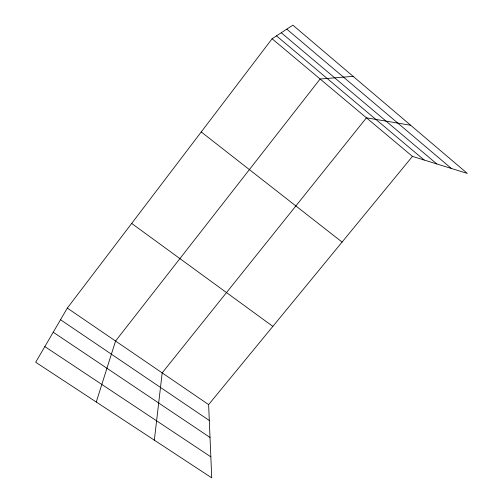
<?xml version="1.0" encoding="UTF-8"?>
<svg xmlns="http://www.w3.org/2000/svg" width="503" height="503" viewBox="0 0 503 503"><rect width="100%" height="100%" fill="white"/><g stroke="black" fill="none" stroke-linecap="round" stroke-linejoin="round"><path stroke-width="0.75" d="M154.346 440.169L162.186 372.886L366.435 117.828L410.674 125.26M96.268 402.029L115.558 341.034L320.122 79.015L353.131 76.355M67.32 308.094L35.688 362.254L211.725 477.85L208.626 404.601L412.447 156.389L467.312 173.403L292.878 25.15L272.092 38.762L67.32 308.094L208.626 404.601M44.836 346.586L210.839 456.843M53.23 332.219L210.015 437.453M60.523 319.732L209.298 420.495M131.685 223.433L272.859 326.384M201.231 131.962L342.084 242.075M272.092 38.762L412.447 156.389M281.259 32.758L436.83 163.953M276.493 35.876L424.199 160.036M286.785 29.136L451.392 168.467"/></g></svg>
